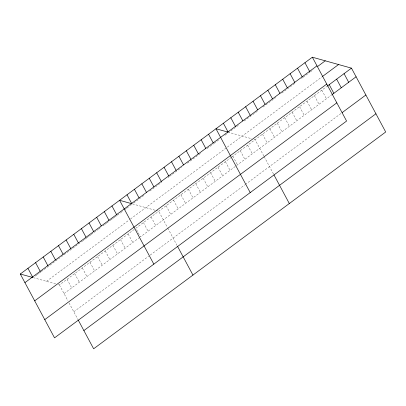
<?xml version="1.0" encoding="UTF-8"?>
<svg xmlns="http://www.w3.org/2000/svg" width="406" height="406" viewBox="0 0 406 406"><rect width="100%" height="100%" fill="white"/><g stroke="black" fill="none" stroke-linecap="round" stroke-linejoin="round"><path stroke-width="0.3" stroke-dasharray="2.03 1.52" d="M35.246 276.105L36.773 274.969M37.281 274.593L38.809 273.456M39.316 273.081L40.844 271.949M41.356 271.568L82.601 240.951M83.108 240.57L84.641 239.438M85.148 239.058L86.676 237.926M87.183 237.546L88.711 236.414M89.224 236.038L90.751 234.901M91.259 234.526L96.349 230.745M96.861 230.364L98.389 229.233M98.897 228.852L100.424 227.72M102.972 225.827L104.499 224.696M105.007 224.315L106.534 223.183M107.042 222.808L108.569 221.671M109.59 220.915L110.61 220.159M111.117 219.783L112.645 218.646M113.157 218.271L114.685 217.134M115.192 216.758L116.72 215.622M117.227 215.246L120.283 212.977M120.795 212.597L122.323 211.465M124.865 209.577L126.393 208.44M126.905 208.065L128.433 206.928M130.468 205.416L131.488 204.66M143.871 195.469L132.503 203.903L155.483 210.333M149.804 191.064L161.664 182.258M168.089 177.488L169.079 176.757M169.576 176.387L181.436 167.582M187.369 163.182L200.711 153.275M207.136 148.505L213.561 143.734M214.058 143.369L218.996 139.7M224.929 135.294L227.893 133.097M238.276 125.388L228.882 132.361L251.862 138.791M244.204 120.988L257.551 111.082M262.986 107.047L264.966 105.58M265.95 104.844L275.836 97.506M281.769 93.106L295.111 83.2M301.536 78.429L302.526 77.693M303.023 77.328L309.94 72.192M310.433 71.826L313.402 69.624M46.502 281.338L129.509 219.722M130.529 218.966L225.873 148.19M227.355 147.089L321.755 77.013M58.337 284.647L59.413 284.946L134.777 229.004M231.364 157.305L135.797 228.248L140.425 236.881L331.382 95.126M231.856 156.939L326.754 86.493M64.041 293.584L139.913 237.256M73.811 311.803L148.667 256.232M150.195 255.1L244.772 184.892M245.27 184.522L341.152 113.345M254.014 139.39L255.09 139.694L263.859 156.056M156.021 210.486L158.71 211.237L167.485 227.599M33.206 277.618L56.185 284.048M321.811 90.162L326.439 98.795M314.396 95.664L319.025 104.301M306.987 101.17L311.615 109.803M299.572 106.671L304.201 115.304M292.158 112.178L296.786 120.81M284.743 117.679L289.371 126.312M277.328 123.185L281.957 131.818M269.914 128.687L274.542 137.319M262.504 134.188L267.133 142.821M264.159 156.609L273.68 174.367M247.675 145.196L252.304 153.828M240.261 150.702L244.889 159.335M232.846 156.203L237.474 164.836M225.431 161.705L230.06 170.337M218.022 167.211L222.65 175.844M210.607 172.712L215.236 181.345M203.193 178.219L207.821 186.851M195.778 183.72L200.407 192.353M188.364 189.221L192.992 197.854M180.949 194.728L185.578 203.36M173.54 200.229L178.168 208.862M166.125 205.735L170.753 214.368M167.779 228.152L177.021 245.391M151.073 216.905L155.701 225.538M143.435 222.579L148.063 231.212M128.159 233.917L132.787 242.549M120.516 239.586L125.144 248.218M112.878 245.26L117.507 253.892M105.24 250.928L109.869 259.561M97.602 256.597L102.231 265.23M89.965 262.266L94.593 270.898M82.327 267.94L86.955 276.572M74.689 273.608L79.317 282.241M67.051 279.277L71.679 287.91M59.413 284.946L67.888 300.76M69.071 302.967L78.003 319.623"/><path stroke-width="0.61" d="M312.356 57.205L346.587 121.054L54.531 337.853L20.3 274.004L312.356 57.205L351.469 68.147L385.7 131.996L93.644 348.795L78.282 320.146M24.928 282.637L316.984 65.838M317.847 66.32L325.262 60.819M322.247 76.648L338.558 64.539M34.698 300.856L326.754 84.057M327.246 86.128L351.469 68.147M331.88 94.76L356.098 76.78M44.761 319.629L336.818 102.83M342.141 112.614L365.867 95.004M83.875 330.575L375.931 113.776M228.345 132.209L215.977 128.748L250.213 192.596M131.97 203.756L119.597 200.295L153.833 264.139M20.3 274.004L32.668 277.465M344.055 73.653L348.683 82.286M336.64 79.155L341.268 87.787M329.225 84.661L333.854 93.294M304.942 62.712L309.57 71.344M297.527 68.213L302.155 76.846M290.112 73.714L294.741 82.347M282.703 79.221L287.331 87.853M275.288 84.722L279.917 93.355M267.874 90.228L272.502 98.861M260.459 95.73L265.088 104.362M253.045 101.231L257.673 109.864M245.63 106.737L250.258 115.37M273.959 174.89L289.321 203.538M238.22 112.239L242.849 120.871M230.806 117.745L235.434 126.378M223.391 123.246L228.02 131.879M208.562 134.254L213.191 142.887M201.148 139.755L205.776 148.388M193.738 145.262L198.367 153.894M186.324 150.763L190.952 159.396M178.909 156.269L183.537 164.902M171.494 161.771L176.123 170.403M164.08 167.272L168.708 175.905M156.665 172.778L161.299 181.411M149.256 178.28L153.884 186.912M177.584 246.432L192.941 275.08M141.841 183.786L146.47 192.419M134.427 189.287L139.055 197.92M127.012 194.789L131.64 203.421M111.96 205.964L116.588 214.596M104.322 211.633L108.95 220.265M96.684 217.306L101.312 225.939M89.046 222.975L93.674 231.608M81.408 228.644L86.036 237.277M73.77 234.313L78.399 242.945M66.132 239.987L70.761 248.619M58.489 245.655L63.123 254.288M50.851 251.324L55.48 259.957M43.214 256.993L47.842 265.625M35.576 262.667L40.204 271.299M27.938 268.336L32.566 276.968"/></g></svg>
